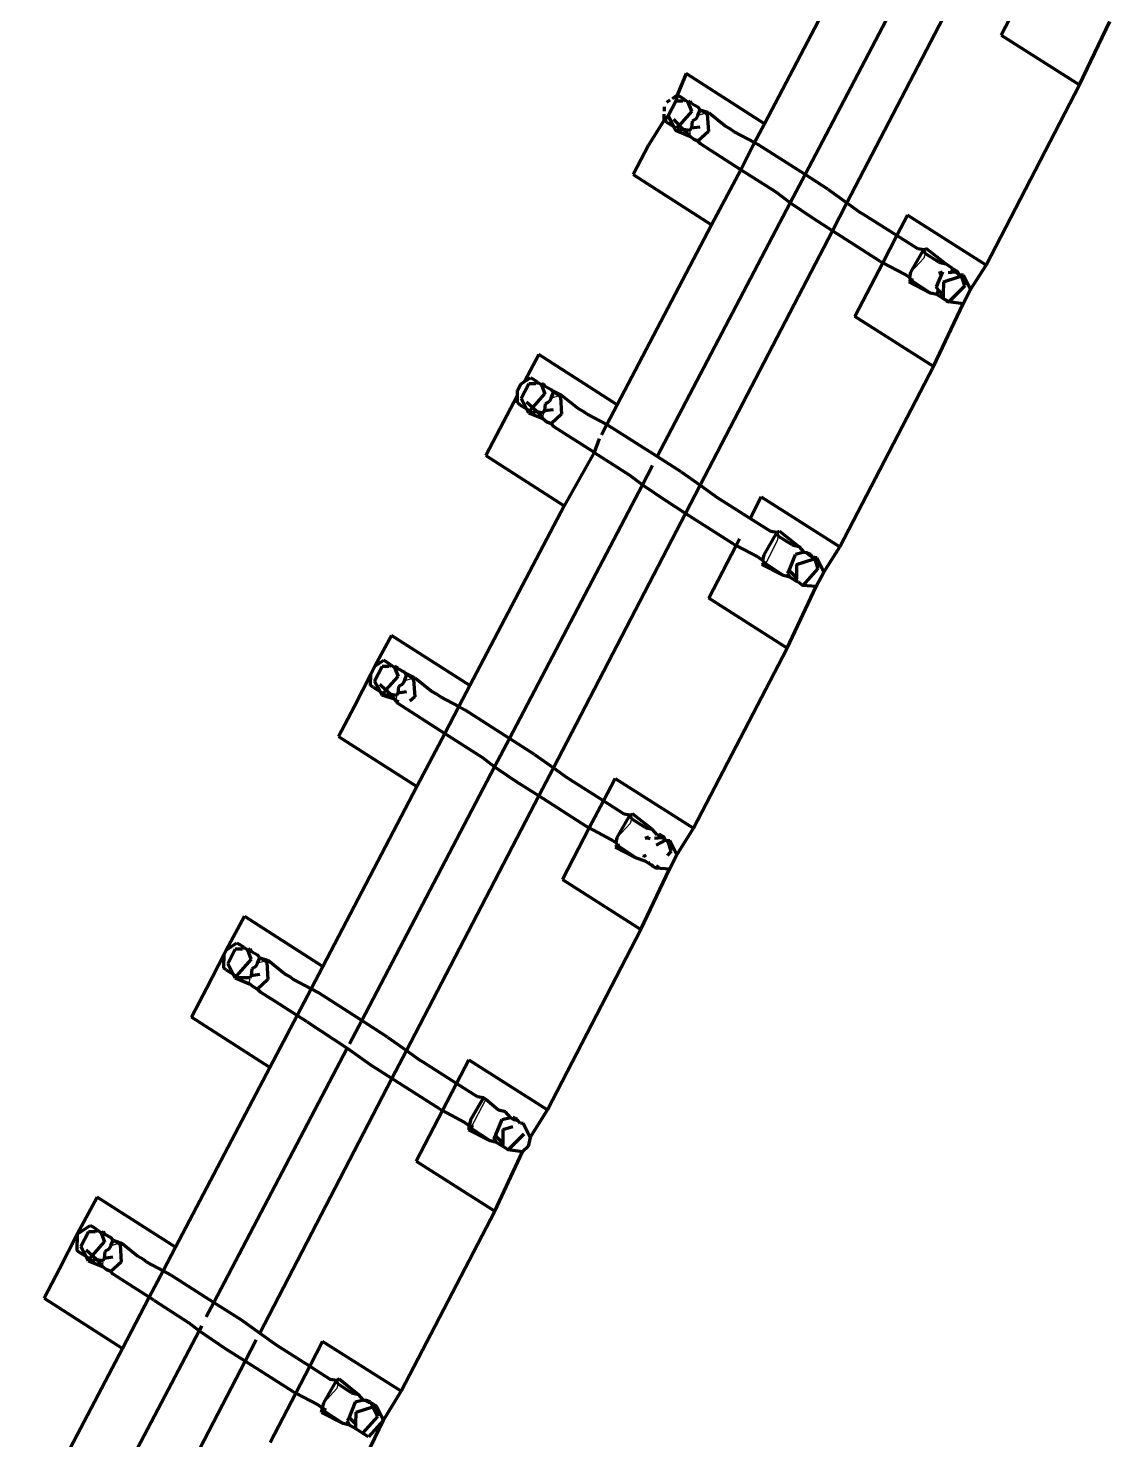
# Model space of a CAD drawing. Header units: millimetres. Extents: x 4307 to 31003, y 2809 to 20009.
# Drawn here: x 10335.19 to 10352.76, y 9698.39 to 9721.31 of the extents above; entities that cross this region are included whole.
import ezdxf

# ---------------------------------------------------------------- set-up
doc = ezdxf.new("R2010")
doc.units = ezdxf.units.MM
doc.layers.add('ProfileEdges', color=7, linetype='Continuous')

msp = doc.modelspace()

# ---------------------------------------------------------------- linework, layer by layer
for p, q in [((10346.199, 9719.932), (10346.068, 9719.895)), ((10346.227, 9719.947), (10346.199, 9719.932)), ((10345.941, 9719.587), (10345.945, 9719.657)), ((10345.937, 9719.561), (10345.941, 9719.587)), ((10349.528, 9717.349), (10349.739, 9717.576)), ((10349.718, 9717.678), (10349.757, 9717.653)), ((10349.757, 9717.653), (10349.739, 9717.576)), ((10343.815, 9715.342), (10343.684, 9715.305)), ((10343.842, 9715.358), (10343.815, 9715.342)), ((10343.556, 9714.997), (10343.56, 9715.068)), ((10343.552, 9714.972), (10343.556, 9714.997)), ((10347.184, 9712.637), (10347.354, 9712.987)), ((10347.333, 9713.089), (10347.372, 9713.064)), ((10347.372, 9713.064), (10347.354, 9712.987)), ((10341.431, 9710.753), (10341.3, 9710.716)), ((10341.458, 9710.769), (10341.431, 9710.753)), ((10341.172, 9710.408), (10341.176, 9710.479)), ((10341.168, 9710.383), (10341.172, 9710.408)), ((10344.759, 9708.171), (10344.97, 9708.398)), ((10344.949, 9708.499), (10344.988, 9708.475)), ((10344.988, 9708.475), (10344.97, 9708.398)), ((10339.046, 9706.164), (10338.915, 9706.127)), ((10339.074, 9706.18), (10339.046, 9706.164)), ((10338.784, 9705.793), (10338.792, 9705.89)), ((10342.379, 9703.449), (10342.623, 9703.917)), ((10342.34, 9703.425), (10342.379, 9703.449)), ((10336.662, 9701.575), (10336.531, 9701.538)), ((10336.689, 9701.59), (10336.662, 9701.575)), ((10336.403, 9701.23), (10336.407, 9701.3)), ((10336.399, 9701.204), (10336.403, 9701.23)), ((10339.99, 9698.992), (10340.201, 9699.22)), ((10340.181, 9699.321), (10340.22, 9699.296)), ((10340.22, 9699.296), (10340.201, 9699.22)), ((10339.995, 9698.86), (10339.956, 9698.835))]:
    msp.add_line(p, q)
at = {"layer": 'ProfileEdges', "lineweight": 211}
for p, q in [((10349.967, 9723.052), (10347.809, 9718.935)), ((10347.148, 9719.758), (10348.679, 9722.678)), ((10348.489, 9718.478), (10350.637, 9722.611)), ((10351.457, 9722.092), (10350.994, 9721.2)), ((10352.268, 9720.39), (10352.758, 9721.422)), ((10350.994, 9721.2), (10352.268, 9720.39)), ((10345.876, 9720.574), (10345.733, 9720.226)), ((10347.148, 9719.758), (10345.876, 9720.574)), ((10350.748, 9717.463), (10352.268, 9720.39)), ((10345.563, 9720.111), (10345.619, 9720.149)), ((10345.584, 9719.888), (10345.707, 9720.124)), ((10345.654, 9720.172), (10345.733, 9720.226)), ((10345.733, 9720.226), (10345.707, 9720.124)), ((10345.822, 9720.126), (10345.707, 9720.124)), ((10345.733, 9720.226), (10345.776, 9720.203)), ((10345.848, 9720.155), (10345.776, 9720.203)), ((10345.848, 9720.155), (10345.822, 9720.126)), ((10345.848, 9720.155), (10345.911, 9720.108)), ((10345.911, 9720.108), (10345.949, 9720.128)), ((10345.967, 9719.962), (10345.911, 9720.108)), ((10345.969, 9720.088), (10345.949, 9720.128)), ((10345.969, 9720.088), (10346.069, 9720.034)), ((10345.52, 9719.817), (10345.522, 9719.917)), ((10345.584, 9719.888), (10345.52, 9719.817)), ((10345.523, 9719.963), (10345.524, 9720.037)), ((10345.584, 9719.888), (10345.669, 9719.721)), ((10345.967, 9719.962), (10345.766, 9719.734)), ((10346.068, 9719.895), (10346.04, 9719.84)), ((10346.068, 9719.895), (10346.106, 9719.986)), ((10346.106, 9719.986), (10346.069, 9720.034)), ((10346.106, 9719.986), (10346.227, 9719.947)), ((10346.106, 9719.986), (10346.199, 9719.932)), ((10346.249, 9719.933), (10346.199, 9719.932)), ((10346.199, 9719.932), (10346.219, 9719.916)), ((10346.227, 9719.947), (10346.219, 9719.916)), ((10346.219, 9719.916), (10346.238, 9719.633)), ((10346.506, 9719.725), (10346.249, 9719.933)), ((10345.52, 9719.817), (10345.266, 9719.412)), ((10345.559, 9719.787), (10345.52, 9719.817)), ((10345.559, 9719.787), (10345.669, 9719.721)), ((10345.669, 9719.721), (10345.702, 9719.655)), ((10345.723, 9719.686), (10345.669, 9719.721)), ((10345.67, 9719.832), (10345.766, 9719.734)), ((10345.702, 9719.655), (10345.827, 9719.672)), ((10345.702, 9719.655), (10345.937, 9719.561)), ((10345.766, 9719.734), (10345.723, 9719.686)), ((10345.766, 9719.734), (10345.827, 9719.672)), ((10345.827, 9719.672), (10345.937, 9719.561)), ((10345.827, 9719.672), (10345.945, 9719.657)), ((10345.945, 9719.657), (10345.962, 9719.691)), ((10345.974, 9719.803), (10345.962, 9719.691)), ((10345.962, 9719.691), (10346.106, 9719.711)), ((10346.04, 9719.84), (10345.974, 9719.803)), ((10346.238, 9719.633), (10346.069, 9719.477)), ((10346.598, 9719.673), (10346.506, 9719.725)), ((10346.655, 9719.631), (10346.598, 9719.673)), ((10346.655, 9719.631), (10346.988, 9719.454)), ((10346.988, 9719.454), (10347.148, 9719.758)), ((10345.266, 9719.412), (10345.016, 9718.934)), ((10345.937, 9719.561), (10346.006, 9719.506)), ((10346.069, 9719.477), (10346.006, 9719.506)), ((10346.109, 9719.434), (10346.069, 9719.477)), ((10346.768, 9719.012), (10346.109, 9719.434)), ((10346.922, 9719.327), (10346.988, 9719.454)), ((10346.988, 9719.454), (10347.051, 9719.419)), ((10347.809, 9718.935), (10347.051, 9719.419)), ((10346.768, 9719.012), (10346.922, 9719.327)), ((10345.016, 9718.934), (10346.287, 9718.117)), ((10346.287, 9718.117), (10346.768, 9719.012)), ((10347.338, 9718.648), (10346.768, 9719.012)), ((10347.809, 9718.935), (10347.567, 9718.474)), ((10348.181, 9718.698), (10347.809, 9718.935)), ((10347.567, 9718.474), (10345.408, 9714.356)), ((10347.567, 9718.474), (10347.338, 9718.648)), ((10347.934, 9718.225), (10347.567, 9718.474)), ((10348.181, 9718.698), (10348.489, 9718.478)), ((10348.252, 9718.022), (10348.489, 9718.478)), ((10348.489, 9718.478), (10348.706, 9718.321)), ((10348.757, 9718.288), (10348.706, 9718.321)), ((10349.301, 9717.943), (10348.757, 9718.288)), ((10349.473, 9718.273), (10349.301, 9717.943)), ((10350.748, 9717.463), (10349.473, 9718.273)), ((10344.756, 9715.197), (10346.287, 9718.117)), ((10346.105, 9713.889), (10348.252, 9718.022)), ((10348.252, 9718.022), (10347.934, 9718.225)), ((10349.025, 9717.529), (10348.252, 9718.022)), ((10349.301, 9717.943), (10349.073, 9717.503)), ((10349.639, 9717.728), (10349.301, 9717.943)), ((10349.528, 9717.349), (10349.718, 9717.678)), ((10349.737, 9717.711), (10349.639, 9717.728)), ((10349.718, 9717.678), (10349.737, 9717.711)), ((10349.737, 9717.711), (10349.776, 9717.733)), ((10349.757, 9717.653), (10349.737, 9717.711)), ((10349.981, 9717.511), (10349.757, 9717.653)), ((10350.093, 9717.483), (10349.776, 9717.733)), ((10349.073, 9717.503), (10348.619, 9716.629)), ((10349.025, 9717.529), (10349.073, 9717.503)), ((10349.073, 9717.503), (10349.425, 9717.318)), ((10349.509, 9717.264), (10349.528, 9717.349)), ((10350.041, 9717.358), (10349.94, 9717.11)), ((10349.979, 9717.336), (10350.041, 9717.358)), ((10349.981, 9717.511), (10350.093, 9717.483)), ((10350.203, 9717.41), (10350.093, 9717.483)), ((10350.254, 9717.351), (10350.132, 9717.338)), ((10350.283, 9717.36), (10350.175, 9717.392)), ((10350.203, 9717.41), (10350.283, 9717.36)), ((10350.283, 9717.36), (10350.254, 9717.351)), ((10350.311, 9717.305), (10350.254, 9717.351)), ((10350.311, 9717.305), (10350.283, 9717.36)), ((10350.496, 9717.068), (10350.748, 9717.463)), ((10349.509, 9717.264), (10349.425, 9717.318)), ((10349.532, 9717.217), (10349.493, 9717.192)), ((10349.493, 9717.192), (10349.846, 9717.011)), ((10349.532, 9717.217), (10349.509, 9717.264)), ((10349.568, 9717.226), (10349.532, 9717.217)), ((10349.846, 9717.011), (10349.532, 9717.217)), ((10349.968, 9717.063), (10349.94, 9717.11)), ((10350.055, 9717.193), (10350.051, 9716.977)), ((10350.055, 9717.193), (10350.323, 9717.28)), ((10350.401, 9717.126), (10350.142, 9716.868)), ((10350.383, 9717.299), (10350.311, 9717.305)), ((10350.311, 9717.305), (10350.355, 9717.276)), ((10350.323, 9717.28), (10350.311, 9717.305)), ((10350.355, 9717.276), (10350.323, 9717.28)), ((10350.355, 9717.276), (10350.383, 9717.299)), ((10350.401, 9717.126), (10350.355, 9717.276)), ((10350.496, 9717.068), (10350.383, 9717.299)), ((10349.948, 9716.985), (10349.846, 9717.011)), ((10349.968, 9717.063), (10349.948, 9716.985)), ((10350.05, 9716.923), (10349.948, 9716.985)), ((10350.051, 9716.977), (10349.968, 9717.063)), ((10350.051, 9716.977), (10350.05, 9716.923)), ((10350.105, 9716.885), (10350.05, 9716.923)), ((10350.079, 9716.91), (10350.142, 9716.868)), ((10350.105, 9716.885), (10350.142, 9716.868)), ((10350.374, 9716.833), (10350.142, 9716.868)), ((10350.496, 9717.068), (10350.374, 9716.833)), ((10349.893, 9715.818), (10350.374, 9716.833)), ((10349.893, 9715.818), (10348.619, 9716.629)), ((10343.484, 9716.013), (10343.253, 9715.572)), ((10344.756, 9715.197), (10343.484, 9716.013)), ((10348.373, 9712.891), (10349.893, 9715.818)), ((10343.193, 9715.532), (10343.14, 9715.429)), ((10343.193, 9715.532), (10343.253, 9715.572)), ((10343.2, 9715.299), (10343.323, 9715.535)), ((10343.253, 9715.572), (10343.349, 9715.636)), ((10343.438, 9715.537), (10343.323, 9715.535)), ((10343.392, 9715.613), (10343.349, 9715.636)), ((10343.463, 9715.566), (10343.392, 9715.613)), ((10343.463, 9715.566), (10343.438, 9715.537)), ((10343.463, 9715.566), (10343.527, 9715.519)), ((10343.565, 9715.539), (10343.527, 9715.519)), ((10343.585, 9715.499), (10343.527, 9715.519)), ((10343.527, 9715.519), (10343.583, 9715.373)), ((10343.585, 9715.499), (10343.565, 9715.539)), ((10343.585, 9715.499), (10343.685, 9715.444)), ((10342.624, 9714.373), (10343.138, 9715.353)), ((10343.136, 9715.228), (10343.138, 9715.353)), ((10343.138, 9715.353), (10343.14, 9715.429)), ((10343.2, 9715.299), (10343.284, 9715.132)), ((10343.386, 9715.151), (10343.583, 9715.373)), ((10343.684, 9715.305), (10343.656, 9715.251)), ((10343.684, 9715.305), (10343.722, 9715.397)), ((10343.722, 9715.397), (10343.685, 9715.444)), ((10343.685, 9715.444), (10343.713, 9715.422)), ((10343.713, 9715.422), (10343.842, 9715.358)), ((10343.713, 9715.422), (10343.815, 9715.342)), ((10343.815, 9715.342), (10343.835, 9715.327)), ((10343.842, 9715.358), (10343.835, 9715.327)), ((10343.835, 9715.327), (10343.854, 9715.044)), ((10343.865, 9715.344), (10343.842, 9715.358)), ((10344.121, 9715.136), (10343.865, 9715.344)), ((10343.175, 9715.198), (10343.136, 9715.228)), ((10343.175, 9715.198), (10343.284, 9715.132)), ((10343.284, 9715.132), (10343.318, 9715.066)), ((10343.284, 9715.132), (10343.339, 9715.097)), ((10343.285, 9715.243), (10343.386, 9715.151)), ((10343.318, 9715.066), (10343.459, 9715.085)), ((10343.318, 9715.066), (10343.552, 9714.972)), ((10343.339, 9715.097), (10343.386, 9715.151)), ((10343.386, 9715.151), (10343.459, 9715.085)), ((10343.459, 9715.085), (10343.552, 9714.972)), ((10343.459, 9715.085), (10343.56, 9715.068)), ((10343.56, 9715.068), (10343.578, 9715.102)), ((10343.59, 9715.213), (10343.578, 9715.102)), ((10343.578, 9715.102), (10343.721, 9715.122)), ((10343.656, 9715.251), (10343.59, 9715.213)), ((10343.854, 9715.044), (10343.684, 9714.888)), ((10344.214, 9715.084), (10344.121, 9715.136)), ((10344.27, 9715.042), (10344.214, 9715.084)), ((10344.27, 9715.042), (10344.587, 9714.875)), ((10344.587, 9714.875), (10344.756, 9715.197)), ((10343.552, 9714.972), (10343.621, 9714.916)), ((10343.684, 9714.888), (10343.621, 9714.916)), ((10343.684, 9714.888), (10343.725, 9714.845)), ((10344.36, 9714.44), (10343.725, 9714.845)), ((10344.587, 9714.875), (10344.5, 9714.707)), ((10344.587, 9714.875), (10344.667, 9714.83)), ((10345.408, 9714.356), (10344.667, 9714.83)), ((10344.466, 9714.643), (10344.383, 9714.423)), ((10342.624, 9714.373), (10343.896, 9713.557)), ((10344.383, 9714.423), (10343.896, 9713.557)), ((10344.383, 9714.423), (10344.36, 9714.44)), ((10344.383, 9714.423), (10344.953, 9714.059)), ((10345.796, 9714.109), (10345.408, 9714.356)), ((10345.333, 9714.213), (10345.167, 9713.896)), ((10345.167, 9713.896), (10343.008, 9709.778)), ((10344.953, 9714.059), (10345.167, 9713.896)), ((10345.167, 9713.896), (10345.55, 9713.636)), ((10345.796, 9714.109), (10346.105, 9713.889)), ((10345.868, 9713.433), (10346.105, 9713.889)), ((10346.105, 9713.889), (10346.322, 9713.732)), ((10346.372, 9713.699), (10346.322, 9713.732)), ((10346.916, 9713.352), (10346.372, 9713.699)), ((10347.098, 9713.702), (10346.916, 9713.352)), ((10347.098, 9713.702), (10348.373, 9712.891)), ((10343.896, 9713.557), (10342.365, 9710.636)), ((10343.721, 9709.3), (10345.868, 9713.433)), ((10345.868, 9713.433), (10345.55, 9713.636)), ((10346.641, 9712.94), (10345.868, 9713.433)), ((10347.254, 9713.139), (10346.916, 9713.352)), ((10346.743, 9713.019), (10346.689, 9712.914)), ((10347.143, 9712.76), (10347.333, 9713.089)), ((10347.352, 9713.121), (10347.254, 9713.139)), ((10347.333, 9713.089), (10347.352, 9713.121)), ((10347.352, 9713.121), (10347.391, 9713.144)), ((10347.372, 9713.064), (10347.352, 9713.121)), ((10347.597, 9712.922), (10347.372, 9713.064)), ((10347.391, 9713.144), (10347.709, 9712.894)), ((10346.689, 9712.914), (10346.244, 9712.057)), ((10346.641, 9712.94), (10346.689, 9712.914)), ((10346.689, 9712.914), (10347.04, 9712.729)), ((10347.123, 9712.668), (10347.143, 9712.76)), ((10347.555, 9712.521), (10347.656, 9712.768)), ((10347.597, 9712.922), (10347.709, 9712.894)), ((10347.791, 9712.803), (10347.656, 9712.768)), ((10347.709, 9712.894), (10347.791, 9712.803)), ((10347.791, 9712.803), (10347.829, 9712.8)), ((10347.829, 9712.8), (10347.899, 9712.771)), ((10347.869, 9712.761), (10347.829, 9712.8)), ((10347.899, 9712.771), (10347.869, 9712.761)), ((10347.923, 9712.722), (10347.869, 9712.761)), ((10347.899, 9712.771), (10347.923, 9712.722)), ((10348.112, 9712.479), (10348.373, 9712.891)), ((10347.04, 9712.729), (10347.123, 9712.668)), ((10347.109, 9712.603), (10347.148, 9712.628)), ((10347.456, 9712.423), (10347.109, 9712.603)), ((10347.148, 9712.628), (10347.123, 9712.668)), ((10347.148, 9712.628), (10347.184, 9712.637)), ((10347.148, 9712.628), (10347.456, 9712.423)), ((10347.525, 9712.463), (10347.555, 9712.521)), ((10347.583, 9712.474), (10347.555, 9712.521)), ((10347.67, 9712.604), (10347.667, 9712.389)), ((10347.67, 9712.604), (10347.939, 9712.691)), ((10348.016, 9712.537), (10347.772, 9712.263)), ((10347.97, 9712.687), (10347.923, 9712.722)), ((10347.998, 9712.71), (10347.923, 9712.722)), ((10347.939, 9712.691), (10347.97, 9712.687)), ((10347.97, 9712.687), (10347.998, 9712.71)), ((10347.97, 9712.687), (10348.016, 9712.537)), ((10348.112, 9712.479), (10347.998, 9712.71)), ((10347.564, 9712.396), (10347.456, 9712.423)), ((10347.525, 9712.463), (10347.564, 9712.396)), ((10347.666, 9712.333), (10347.564, 9712.396)), ((10347.667, 9712.389), (10347.583, 9712.474)), ((10347.667, 9712.389), (10347.666, 9712.333)), ((10347.694, 9712.321), (10347.666, 9712.333)), ((10347.694, 9712.321), (10347.772, 9712.263)), ((10348.112, 9712.479), (10347.989, 9712.244)), ((10347.518, 9711.247), (10346.244, 9712.057)), ((10347.518, 9711.247), (10347.989, 9712.244)), ((10347.989, 9712.244), (10347.772, 9712.263)), ((10341.093, 9711.452), (10340.823, 9710.952)), ((10342.365, 9710.636), (10341.093, 9711.452)), ((10347.518, 9711.247), (10345.998, 9708.32)), ((10340.823, 9710.952), (10340.755, 9710.821)), ((10340.816, 9710.709), (10340.939, 9710.945)), ((10340.823, 9710.952), (10340.965, 9711.047)), ((10341.053, 9710.947), (10340.939, 9710.945)), ((10341.007, 9711.024), (10340.965, 9711.047)), ((10341.079, 9710.976), (10341.007, 9711.024)), ((10341.079, 9710.976), (10341.053, 9710.947)), ((10341.079, 9710.976), (10341.142, 9710.929)), ((10341.18, 9710.949), (10341.142, 9710.929)), ((10341.201, 9710.91), (10341.142, 9710.929)), ((10341.142, 9710.929), (10341.198, 9710.784)), ((10341.201, 9710.91), (10341.18, 9710.949)), ((10341.201, 9710.91), (10341.3, 9710.855)), ((10340.755, 9710.821), (10340.484, 9710.29)), ((10340.751, 9710.639), (10340.755, 9710.821)), ((10340.816, 9710.709), (10340.907, 9710.539)), ((10341.002, 9710.562), (10341.198, 9710.784)), ((10341.3, 9710.716), (10341.271, 9710.662)), ((10341.337, 9710.807), (10341.3, 9710.855)), ((10341.3, 9710.855), (10341.329, 9710.833)), ((10341.3, 9710.716), (10341.337, 9710.807)), ((10341.329, 9710.833), (10341.458, 9710.769)), ((10341.329, 9710.833), (10341.431, 9710.753)), ((10341.481, 9710.754), (10341.431, 9710.753)), ((10341.431, 9710.753), (10341.451, 9710.737)), ((10341.458, 9710.769), (10341.451, 9710.737)), ((10341.451, 9710.737), (10341.469, 9710.455)), ((10341.737, 9710.547), (10341.481, 9710.754)), ((10340.791, 9710.609), (10340.751, 9710.639)), ((10340.791, 9710.609), (10340.907, 9710.539)), ((10341.002, 9710.562), (10340.901, 9710.653)), ((10340.907, 9710.539), (10340.938, 9710.479)), ((10340.907, 9710.539), (10340.954, 9710.508)), ((10340.938, 9710.479), (10341.074, 9710.497)), ((10341.172, 9710.408), (10340.938, 9710.479)), ((10340.954, 9710.508), (10341.002, 9710.562)), ((10341.074, 9710.497), (10341.002, 9710.562)), ((10341.074, 9710.497), (10341.176, 9710.479)), ((10341.168, 9710.383), (10341.074, 9710.497)), ((10341.194, 9710.513), (10341.176, 9710.479)), ((10341.206, 9710.624), (10341.194, 9710.513)), ((10341.337, 9710.533), (10341.194, 9710.513)), ((10341.271, 9710.662), (10341.206, 9710.624)), ((10341.469, 9710.455), (10341.39, 9710.382)), ((10341.829, 9710.495), (10341.737, 9710.547)), ((10341.886, 9710.453), (10341.829, 9710.495)), ((10341.886, 9710.453), (10342.186, 9710.295)), ((10342.365, 9710.636), (10342.186, 9710.295)), ((10340.484, 9710.29), (10340.233, 9709.812)), ((10341.211, 9710.373), (10341.168, 9710.383)), ((10341.168, 9710.383), (10341.181, 9710.358)), ((10341.181, 9710.358), (10341.172, 9710.408)), ((10341.181, 9710.358), (10341.958, 9709.86)), ((10342.186, 9710.295), (10341.958, 9709.86)), ((10342.186, 9710.295), (10342.283, 9710.241)), ((10343.008, 9709.778), (10342.283, 9710.241)), ((10340.233, 9709.812), (10341.505, 9708.996)), ((10341.505, 9708.996), (10341.958, 9709.86)), ((10341.958, 9709.86), (10342.569, 9709.469)), ((10343.008, 9709.778), (10342.766, 9709.317)), ((10343.412, 9709.519), (10343.008, 9709.778)), ((10342.766, 9709.317), (10340.607, 9705.199)), ((10342.569, 9709.469), (10342.766, 9709.317)), ((10342.766, 9709.317), (10343.165, 9709.046)), ((10343.412, 9709.519), (10343.721, 9709.3)), ((10343.484, 9708.844), (10343.721, 9709.3)), ((10343.721, 9709.3), (10343.937, 9709.143)), ((10343.988, 9709.109), (10343.937, 9709.143)), ((10344.533, 9708.764), (10343.988, 9709.109)), ((10344.723, 9709.13), (10344.533, 9708.764)), ((10344.723, 9709.13), (10345.998, 9708.32)), ((10341.505, 9708.996), (10339.974, 9706.075)), ((10343.484, 9708.844), (10343.165, 9709.046)), ((10341.336, 9704.711), (10343.484, 9708.844)), ((10344.257, 9708.351), (10343.484, 9708.844)), ((10344.533, 9708.764), (10344.304, 9708.325)), ((10344.87, 9708.55), (10344.533, 9708.764)), ((10344.759, 9708.171), (10344.949, 9708.499)), ((10344.968, 9708.532), (10344.87, 9708.55)), ((10344.949, 9708.499), (10344.968, 9708.532)), ((10344.968, 9708.532), (10345.007, 9708.555)), ((10344.988, 9708.475), (10344.968, 9708.532)), ((10345.212, 9708.333), (10344.988, 9708.475)), ((10345.325, 9708.305), (10345.007, 9708.555)), ((10344.304, 9708.325), (10343.869, 9707.486)), ((10344.257, 9708.351), (10344.304, 9708.325)), ((10344.304, 9708.325), (10344.656, 9708.139)), ((10344.739, 9708.082), (10344.759, 9708.171)), ((10345.21, 9708.158), (10345.272, 9708.179)), ((10345.212, 9708.333), (10345.325, 9708.305)), ((10345.272, 9708.179), (10345.26, 9708.13)), ((10345.407, 9708.214), (10345.325, 9708.305)), ((10345.363, 9708.16), (10345.485, 9708.172)), ((10345.514, 9708.181), (10345.407, 9708.214)), ((10345.434, 9708.232), (10345.514, 9708.181)), ((10345.485, 9708.172), (10345.514, 9708.181)), ((10345.542, 9708.126), (10345.485, 9708.172)), ((10345.542, 9708.126), (10345.514, 9708.181)), ((10345.728, 9707.89), (10345.998, 9708.32)), ((10344.739, 9708.082), (10344.656, 9708.139)), ((10344.763, 9708.038), (10344.724, 9708.014)), ((10344.724, 9708.014), (10345.071, 9707.834)), ((10344.763, 9708.038), (10344.739, 9708.082)), ((10344.8, 9708.048), (10344.763, 9708.038)), ((10345.071, 9707.834), (10344.763, 9708.038)), ((10345.388, 9708.048), (10345.542, 9708.126)), ((10345.586, 9708.098), (10345.542, 9708.126)), ((10345.542, 9708.126), (10345.614, 9708.121)), ((10345.632, 9707.948), (10345.568, 9707.877)), ((10345.632, 9707.948), (10345.586, 9708.098)), ((10345.728, 9707.89), (10345.614, 9708.121)), ((10345.21, 9707.787), (10345.071, 9707.834)), ((10345.195, 9707.89), (10345.189, 9707.845)), ((10345.221, 9707.848), (10345.195, 9707.89)), ((10345.282, 9707.744), (10345.21, 9707.787)), ((10345.282, 9707.744), (10345.268, 9707.768)), ((10345.336, 9707.707), (10345.282, 9707.744)), ((10345.31, 9707.732), (10345.336, 9707.707)), ((10345.336, 9707.707), (10345.388, 9707.674)), ((10345.424, 9707.715), (10345.388, 9707.674)), ((10345.728, 9707.89), (10345.605, 9707.654)), ((10343.869, 9707.486), (10345.143, 9706.676)), ((10345.143, 9706.676), (10345.605, 9707.654)), ((10345.605, 9707.654), (10345.388, 9707.674)), ((10338.702, 9706.892), (10338.407, 9706.341)), ((10338.702, 9706.892), (10339.974, 9706.075)), ((10345.143, 9706.676), (10343.623, 9703.749)), ((10338.407, 9706.341), (10338.372, 9706.274)), ((10338.407, 9706.341), (10338.58, 9706.458)), ((10338.431, 9706.12), (10338.554, 9706.356)), ((10338.669, 9706.358), (10338.554, 9706.356)), ((10338.58, 9706.458), (10338.623, 9706.435)), ((10338.695, 9706.387), (10338.623, 9706.435)), ((10338.695, 9706.387), (10338.669, 9706.358)), ((10338.695, 9706.387), (10338.758, 9706.34)), ((10338.796, 9706.36), (10338.758, 9706.34)), ((10338.816, 9706.321), (10338.758, 9706.34)), ((10338.814, 9706.194), (10338.758, 9706.34)), ((10338.816, 9706.321), (10338.796, 9706.36)), ((10338.372, 9706.274), (10338.092, 9705.729)), ((10338.367, 9706.05), (10338.372, 9706.274)), ((10338.431, 9706.12), (10338.522, 9705.95)), ((10338.814, 9706.194), (10338.57, 9705.919)), ((10338.816, 9706.321), (10338.916, 9706.266)), ((10338.915, 9706.127), (10338.887, 9706.073)), ((10338.915, 9706.127), (10338.953, 9706.218)), ((10338.953, 9706.218), (10338.916, 9706.266)), ((10338.953, 9706.218), (10339.074, 9706.18)), ((10338.953, 9706.218), (10339.046, 9706.164)), ((10339.046, 9706.164), (10339.067, 9706.148)), ((10339.074, 9706.18), (10339.067, 9706.148)), ((10339.067, 9706.148), (10339.085, 9705.866)), ((10339.096, 9706.165), (10339.074, 9706.18)), ((10339.353, 9705.958), (10339.096, 9706.165)), ((10338.406, 9706.02), (10338.367, 9706.05)), ((10338.406, 9706.02), (10338.522, 9705.95)), ((10338.522, 9705.95), (10338.554, 9705.889)), ((10338.57, 9705.919), (10338.522, 9705.95)), ((10338.792, 9705.89), (10338.554, 9705.889)), ((10338.554, 9705.889), (10338.784, 9705.793)), ((10338.81, 9705.924), (10338.792, 9705.89)), ((10338.822, 9706.035), (10338.81, 9705.924)), ((10338.953, 9705.944), (10338.81, 9705.924)), ((10338.887, 9706.073), (10338.822, 9706.035)), ((10339.085, 9705.866), (10338.916, 9705.709)), ((10339.353, 9705.958), (10339.445, 9705.906)), ((10339.445, 9705.906), (10339.502, 9705.864)), ((10339.785, 9705.715), (10339.974, 9706.075)), ((10338.092, 9705.729), (10337.842, 9705.251)), ((10338.853, 9705.738), (10338.784, 9705.793)), ((10338.916, 9705.709), (10338.853, 9705.738)), ((10338.916, 9705.709), (10338.956, 9705.666)), ((10338.956, 9705.666), (10339.139, 9705.549)), ((10339.502, 9705.864), (10339.785, 9705.715)), ((10339.557, 9705.281), (10339.785, 9705.715)), ((10339.785, 9705.715), (10339.898, 9705.651)), ((10340.607, 9705.199), (10339.898, 9705.651)), ((10339.557, 9705.281), (10339.139, 9705.549)), ((10339.114, 9704.435), (10337.842, 9705.251)), ((10339.114, 9704.435), (10339.557, 9705.281)), ((10339.722, 9705.176), (10339.557, 9705.281)), ((10340.607, 9705.199), (10340.409, 9704.822)), ((10341.028, 9704.93), (10340.607, 9705.199)), ((10339.722, 9705.176), (10340.371, 9704.748)), ((10340.371, 9704.748), (10338.206, 9700.62)), ((10340.371, 9704.748), (10340.781, 9704.457)), ((10341.028, 9704.93), (10341.336, 9704.711)), ((10341.099, 9704.255), (10341.336, 9704.711)), ((10341.336, 9704.711), (10341.553, 9704.554)), ((10341.604, 9704.52), (10341.553, 9704.554)), ((10342.148, 9704.175), (10341.604, 9704.52)), ((10342.348, 9704.559), (10342.148, 9704.175)), ((10342.348, 9704.559), (10343.623, 9703.749)), ((10337.582, 9701.515), (10339.114, 9704.435)), ((10341.099, 9704.255), (10340.781, 9704.457)), ((10338.952, 9700.121), (10341.099, 9704.255)), ((10341.872, 9703.762), (10341.099, 9704.255)), ((10342.148, 9704.175), (10341.92, 9703.735)), ((10342.486, 9703.96), (10342.148, 9704.175)), ((10342.375, 9703.581), (10342.584, 9703.943)), ((10342.584, 9703.943), (10342.486, 9703.96)), ((10342.623, 9703.917), (10342.584, 9703.943)), ((10342.828, 9703.743), (10342.623, 9703.917)), ((10341.92, 9703.735), (10341.494, 9702.915)), ((10341.872, 9703.762), (10341.92, 9703.735)), ((10341.92, 9703.735), (10342.272, 9703.55)), ((10342.375, 9703.581), (10342.355, 9703.49)), ((10342.787, 9703.343), (10342.888, 9703.59)), ((10342.941, 9703.716), (10342.828, 9703.743)), ((10342.888, 9703.59), (10343.022, 9703.625)), ((10343.022, 9703.625), (10342.941, 9703.716)), ((10343.022, 9703.625), (10343.073, 9703.592)), ((10343.13, 9703.592), (10343.061, 9703.621)), ((10343.073, 9703.592), (10343.101, 9703.583)), ((10343.13, 9703.592), (10343.073, 9703.592)), ((10343.101, 9703.583), (10343.13, 9703.592)), ((10343.147, 9703.569), (10343.101, 9703.583)), ((10343.13, 9703.592), (10343.147, 9703.569)), ((10343.343, 9703.301), (10343.623, 9703.749)), ((10342.355, 9703.49), (10342.272, 9703.55)), ((10342.355, 9703.49), (10342.34, 9703.425)), ((10342.34, 9703.425), (10342.694, 9703.243)), ((10342.416, 9703.459), (10342.355, 9703.49)), ((10342.379, 9703.449), (10342.355, 9703.49)), ((10342.694, 9703.243), (10342.379, 9703.449)), ((10342.902, 9703.426), (10342.898, 9703.209)), ((10342.902, 9703.426), (10343.062, 9703.477)), ((10342.989, 9703.1), (10343.248, 9703.359)), ((10343.179, 9703.524), (10343.147, 9703.569)), ((10343.23, 9703.532), (10343.179, 9703.524)), ((10343.343, 9703.301), (10343.23, 9703.532)), ((10342.795, 9703.217), (10342.694, 9703.243)), ((10342.756, 9703.285), (10342.787, 9703.343)), ((10342.795, 9703.217), (10342.756, 9703.285)), ((10342.815, 9703.295), (10342.787, 9703.343)), ((10342.897, 9703.155), (10342.795, 9703.217)), ((10342.898, 9703.209), (10342.815, 9703.295)), ((10342.898, 9703.209), (10342.897, 9703.155)), ((10342.926, 9703.142), (10342.897, 9703.155)), ((10342.926, 9703.142), (10342.989, 9703.1)), ((10343.313, 9703.153), (10343.221, 9703.065)), ((10343.343, 9703.301), (10343.313, 9703.153)), ((10341.494, 9702.915), (10342.768, 9702.104)), ((10342.768, 9702.104), (10343.221, 9703.065)), ((10343.221, 9703.065), (10342.989, 9703.1)), ((10336.31, 9702.331), (10335.988, 9701.727)), ((10337.582, 9701.515), (10336.31, 9702.331)), ((10342.768, 9702.104), (10341.248, 9699.177)), ((10335.988, 9701.727), (10336.196, 9701.869)), ((10336.047, 9701.531), (10336.17, 9701.767)), ((10336.285, 9701.769), (10336.17, 9701.767)), ((10336.239, 9701.846), (10336.196, 9701.869)), ((10336.31, 9701.798), (10336.239, 9701.846)), ((10336.31, 9701.798), (10336.285, 9701.769)), ((10336.31, 9701.798), (10336.374, 9701.751)), ((10336.374, 9701.751), (10336.412, 9701.771)), ((10336.432, 9701.731), (10336.374, 9701.751)), ((10336.374, 9701.751), (10336.43, 9701.605)), ((10336.432, 9701.731), (10336.412, 9701.771)), ((10335.988, 9701.727), (10335.701, 9701.168)), ((10335.988, 9701.727), (10335.983, 9701.461)), ((10336.047, 9701.531), (10336.132, 9701.364)), ((10336.234, 9701.383), (10336.43, 9701.605)), ((10336.432, 9701.731), (10336.532, 9701.677)), ((10336.531, 9701.538), (10336.503, 9701.483)), ((10336.531, 9701.538), (10336.569, 9701.629)), ((10336.569, 9701.629), (10336.532, 9701.677)), ((10336.569, 9701.629), (10336.689, 9701.59)), ((10336.569, 9701.629), (10336.662, 9701.575)), ((10336.662, 9701.575), (10336.682, 9701.559)), ((10336.689, 9701.59), (10336.682, 9701.559)), ((10336.682, 9701.559), (10336.701, 9701.276)), ((10336.712, 9701.576), (10336.689, 9701.59)), ((10336.968, 9701.369), (10336.712, 9701.576)), ((10337.582, 9701.515), (10337.384, 9701.135)), ((10336.022, 9701.43), (10335.983, 9701.461)), ((10336.132, 9701.364), (10336.022, 9701.43)), ((10336.132, 9701.475), (10336.234, 9701.383)), ((10336.132, 9701.364), (10336.165, 9701.298)), ((10336.186, 9701.329), (10336.132, 9701.364)), ((10336.165, 9701.298), (10336.306, 9701.318)), ((10336.165, 9701.298), (10336.399, 9701.204)), ((10336.186, 9701.329), (10336.234, 9701.383)), ((10336.234, 9701.383), (10336.306, 9701.318)), ((10336.306, 9701.318), (10336.399, 9701.204)), ((10336.306, 9701.318), (10336.407, 9701.3)), ((10336.425, 9701.334), (10336.407, 9701.3)), ((10336.437, 9701.446), (10336.425, 9701.334)), ((10336.568, 9701.354), (10336.425, 9701.334)), ((10336.503, 9701.483), (10336.437, 9701.446)), ((10337.061, 9701.317), (10336.968, 9701.369)), ((10337.117, 9701.275), (10337.061, 9701.317)), ((10335.701, 9701.168), (10335.45, 9700.69)), ((10336.399, 9701.204), (10336.468, 9701.149)), ((10336.531, 9701.12), (10336.468, 9701.149)), ((10336.701, 9701.276), (10336.531, 9701.12)), ((10336.572, 9701.077), (10336.531, 9701.12)), ((10337.158, 9700.705), (10336.572, 9701.077)), ((10337.117, 9701.275), (10337.384, 9701.135)), ((10337.384, 9701.135), (10337.158, 9700.705)), ((10337.384, 9701.135), (10337.514, 9701.062)), ((10337.514, 9701.062), (10338.206, 9700.62)), ((10335.45, 9700.69), (10336.722, 9699.874)), ((10337.158, 9700.705), (10336.722, 9699.874)), ((10337.231, 9700.655), (10337.158, 9700.705)), ((10337.231, 9700.655), (10337.8, 9700.291)), ((10338.206, 9700.62), (10338.082, 9700.384)), ((10338.206, 9700.62), (10338.643, 9700.341)), ((10337.965, 9700.161), (10335.805, 9696.041)), ((10337.965, 9700.161), (10337.8, 9700.291)), ((10338.006, 9700.238), (10337.965, 9700.161)), ((10338.397, 9699.868), (10337.965, 9700.161)), ((10338.643, 9700.341), (10338.952, 9700.121)), ((10338.715, 9699.665), (10338.895, 9700.012)), ((10338.952, 9700.121), (10339.219, 9699.931)), ((10339.219, 9699.931), (10339.764, 9699.585)), ((10339.973, 9699.988), (10339.764, 9699.585)), ((10341.248, 9699.177), (10339.973, 9699.988)), ((10336.722, 9699.874), (10335.191, 9696.954)), ((10338.715, 9699.665), (10338.397, 9699.868)), ((10336.568, 9695.532), (10338.715, 9699.665)), ((10339.488, 9699.173), (10338.715, 9699.665)), ((10339.764, 9699.585), (10339.536, 9699.146)), ((10339.764, 9699.585), (10340.101, 9699.371)), ((10339.99, 9698.992), (10340.181, 9699.321)), ((10340.2, 9699.354), (10340.101, 9699.371)), ((10340.181, 9699.321), (10340.2, 9699.354)), ((10340.239, 9699.377), (10340.2, 9699.354)), ((10340.22, 9699.296), (10340.2, 9699.354)), ((10340.444, 9699.154), (10340.22, 9699.296)), ((10340.239, 9699.377), (10340.556, 9699.127)), ((10339.536, 9699.146), (10339.119, 9698.344)), ((10339.488, 9699.173), (10339.536, 9699.146)), ((10339.536, 9699.146), (10339.888, 9698.961)), ((10339.971, 9698.903), (10339.99, 9698.992)), ((10340.503, 9699.001), (10340.402, 9698.753)), ((10340.444, 9699.154), (10340.556, 9699.127)), ((10340.638, 9699.035), (10340.503, 9699.001)), ((10340.638, 9699.035), (10340.556, 9699.127)), ((10340.638, 9699.035), (10340.676, 9699.032)), ((10340.746, 9699.003), (10340.676, 9699.032)), ((10340.676, 9699.032), (10340.711, 9699.003)), ((10340.711, 9699.003), (10340.746, 9699.003)), ((10340.746, 9699.003), (10340.786, 9698.923)), ((10340.746, 9699.003), (10340.845, 9698.942)), ((10340.959, 9698.711), (10341.248, 9699.177)), ((10339.971, 9698.903), (10339.888, 9698.961)), ((10339.956, 9698.835), (10339.971, 9698.903)), ((10339.956, 9698.835), (10340.309, 9698.654)), ((10340.031, 9698.87), (10339.971, 9698.903)), ((10339.995, 9698.86), (10339.971, 9698.903)), ((10339.995, 9698.86), (10340.309, 9698.654)), ((10340.514, 9698.641), (10340.518, 9698.836)), ((10340.518, 9698.836), (10340.786, 9698.923)), ((10340.863, 9698.77), (10340.619, 9698.496)), ((10340.786, 9698.923), (10340.845, 9698.942)), ((10340.786, 9698.923), (10340.863, 9698.77)), ((10340.845, 9698.942), (10340.959, 9698.711)), ((10340.411, 9698.628), (10340.309, 9698.654)), ((10340.402, 9698.753), (10340.372, 9698.696)), ((10340.411, 9698.628), (10340.372, 9698.696)), ((10340.393, 9697.533), (10340.959, 9698.711)), ((10340.402, 9698.753), (10340.514, 9698.641)), ((10340.513, 9698.566), (10340.411, 9698.628)), ((10340.513, 9698.566), (10340.514, 9698.641)), ((10340.541, 9698.553), (10340.513, 9698.566)), ((10340.619, 9698.496), (10340.541, 9698.553)), ((10340.959, 9698.711), (10340.717, 9698.437)), ((10340.717, 9698.437), (10340.619, 9698.496))]:
    msp.add_line(p, q, dxfattribs=at)

doc.saveas('drawing.dxf')
